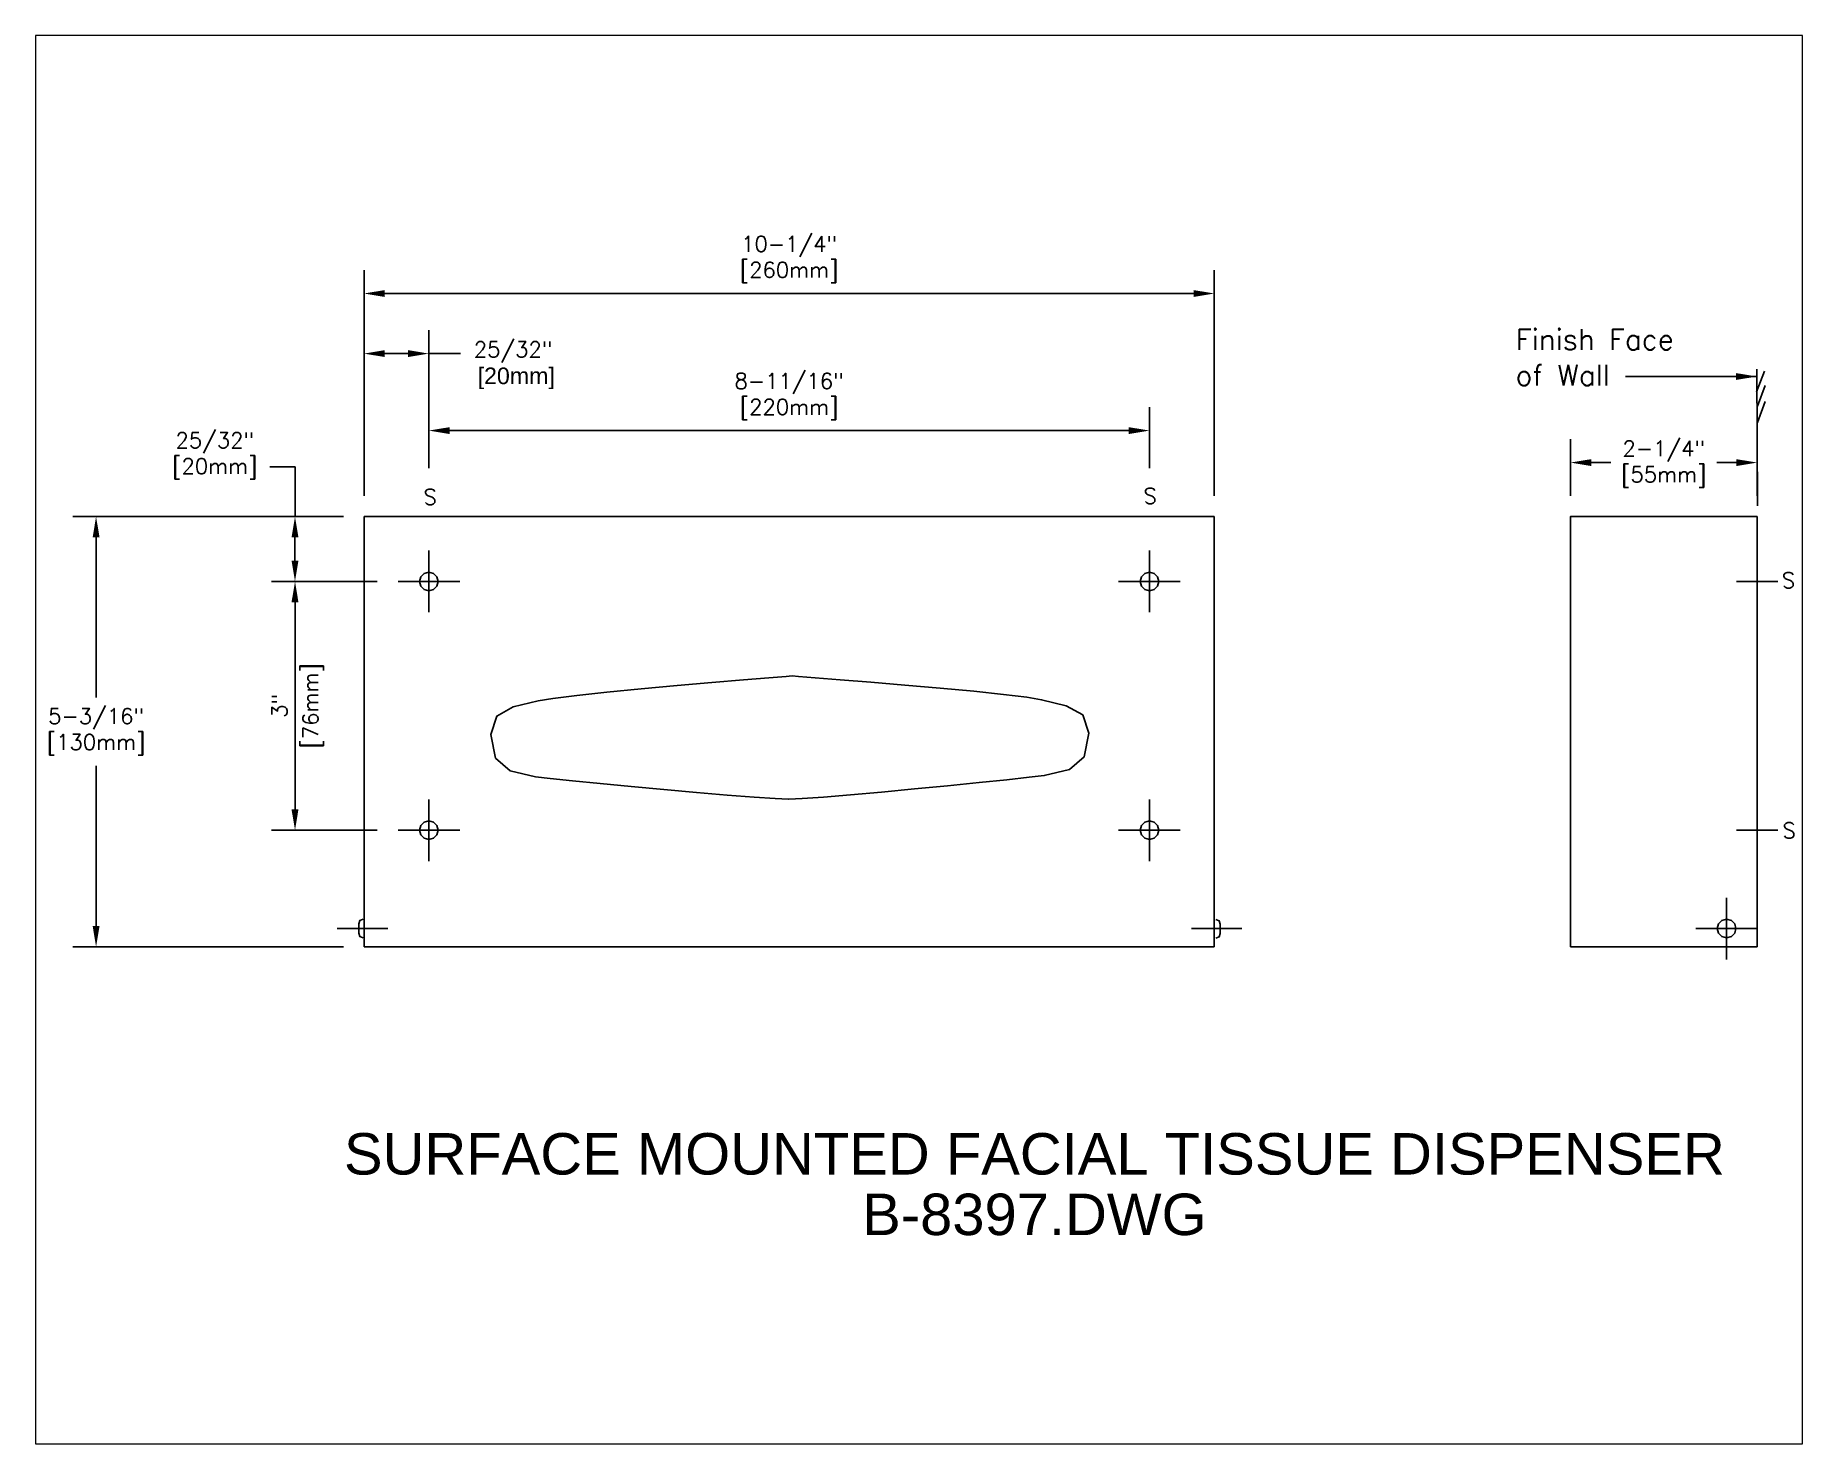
# Paper-space layout 'Layout1' of a CAD drawing. Extents: x 1.03 to 9.23, y 0.82 to 7.36.
# The model-space entities are those that its viewports show. They can reach past a viewport. Long polylines and large blocks are cut down to what shows.
import ezdxf
from ezdxf.enums import TextEntityAlignment as Align

# ---------------------------------------------------------------- set-up
doc = ezdxf.new("R2010")
doc.units = 0
doc.header["$MEASUREMENT"] = 0
doc.header["$PDMODE"] = 35
doc.header["$PDSIZE"] = 0.000315
doc.linetypes.add('CENTER2', pattern=[1.125, 0.75, -0.125, 0.125, -0.125])
doc.layers.get('0').update_dxf_attribs({"linetype": 'CONTINUOUS'})
doc.layers.get('DEFPOINTS').update_dxf_attribs({"linetype": 'CONTINUOUS'})
for name, color, linetype in [('DETAIL', 4, 'CONTINUOUS'), ('DIM', 1, 'CONTINUOUS'), ('TEXT', 2, 'CONTINUOUS')]:
    doc.layers.add(name, color=color, linetype=linetype)
doc.styles.add('ARIAL_5', font='arial.ttf', dxfattribs={"height": 5})
doc.styles.add('DIM_S_8', font='simplex.shx', dxfattribs={"height": 0.1875})
doc.dimstyles.new('DIM_S_7', dxfattribs={"dimtxt": 0.12, "dimasz": 0.25, "dimexe": 0.28125, "dimexo": 0.25, "dimgap": 0.09375, "dimtad": 1, "dimtih": 1, "dimtoh": 1, "dimdec": 4, "dimrnd": 0.0625, "dimzin": 0, "dimtxsty": 'DIM_S_8', "dimcen": 0.09375, "dimaunit": 1, "dimazin": 3, "dimtfac": 1, "dimtdec": 4, "dimtofl": 0, "dimtmove": 0, "dimatfit": 3, "dimtolj": 1, "dimtzin": 0})

# ---------------------------------------------------------------- blocks, each defined once
blk = doc.blocks.new('TBLK_TX')
blk = doc.blocks.new('*D1')
at = {"color": 0, "linetype": 'BYBLOCK'}
for p, q in [((16.659, 33.284), (16.659, 36.006)), ((26.909, 33.284), (26.909, 36.006)), ((16.909, 35.725), (26.659, 35.725))]:
    blk.add_line(p, q, dxfattribs=at)
for points in [[(16.909, 35.766), (16.909, 35.683), (16.659, 35.725)], [(26.659, 35.766), (26.659, 35.683), (26.909, 35.725)]]:
    blk.add_solid(points, dxfattribs=at)
at = {"layer": 'DEFPOINTS', "color": 0, "linetype": 'BYBLOCK'}
for p in [(26.909, 35.725), (16.659, 33.034), (26.909, 33.034)]:
    blk.add_point(p, dxfattribs=at)
at = {"color": 0, "linetype": 'BYBLOCK', "insert": (21.784, 36.135), "char_height": 0.1875, "attachment_point": 5, "style": 'DIM_S_8'}
blk.add_mtext('\\A1;10-1/4"\\P[260mm]', dxfattribs=at)
blk = doc.blocks.new('*D2')
at = {"color": 0, "linetype": 'BYBLOCK'}
for p, q in [((16.409, 33.034), (13.147, 33.034)), ((13.428, 32.784), (13.428, 30.851)), ((13.428, 28.096), (13.428, 30.029)), ((16.409, 27.846), (13.147, 27.846))]:
    blk.add_line(p, q, dxfattribs=at)
for points in [[(13.387, 32.784), (13.47, 32.784), (13.428, 33.034)], [(13.387, 28.096), (13.47, 28.096), (13.428, 27.846)]]:
    blk.add_solid(points, dxfattribs=at)
at = {"layer": 'DEFPOINTS', "color": 0, "linetype": 'BYBLOCK'}
for p in [(16.659, 33.034), (13.428, 27.846), (16.659, 27.846)]:
    blk.add_point(p, dxfattribs=at)
at = {"color": 0, "linetype": 'BYBLOCK', "insert": (13.428, 30.44), "char_height": 0.1875, "attachment_point": 5, "style": 'DIM_S_8'}
blk.add_mtext('\\A1;5-3/16"\\P[130mm]', dxfattribs=at)
blk = doc.blocks.new('*D3')
at = {"color": 0, "linetype": 'BYBLOCK'}
for p, q in [((16.409, 33.034), (15.545, 33.034)), ((15.826, 32.784), (15.826, 32.503)), ((16.818, 32.253), (15.545, 32.253))]:
    blk.add_line(p, q, dxfattribs=at)
for points in [[(15.785, 32.784), (15.868, 32.784), (15.826, 33.034)], [(15.785, 32.503), (15.868, 32.503), (15.826, 32.253)]]:
    blk.add_solid(points, dxfattribs=at)
at = {"layer": 'DEFPOINTS', "color": 0, "linetype": 'BYBLOCK'}
for p in [(16.659, 33.034), (15.826, 32.253), (17.068, 32.253)]:
    blk.add_point(p, dxfattribs=at)
at = {"color": 0, "linetype": 'BYBLOCK', "insert": (14.86, 33.767), "char_height": 0.1875, "attachment_point": 5, "style": 'DIM_S_8'}
blk.add_mtext('\\A1;25/32"\\P[20mm]', dxfattribs=at)
blk = doc.blocks.new('*D4')
at = {"color": 0, "linetype": 'BYBLOCK'}
for p, q in [((14.392, 43.494), (13.119, 43.494)), ((13.401, 43.244), (13.401, 40.744)), ((14.392, 40.494), (13.119, 40.494))]:
    blk.add_line(p, q, dxfattribs=at)
for points in [[(13.359, 43.244), (13.442, 43.244), (13.401, 43.494)], [(13.359, 40.744), (13.442, 40.744), (13.401, 40.494)]]:
    blk.add_solid(points, dxfattribs=at)
at = {"layer": 'DEFPOINTS', "color": 0, "linetype": 'BYBLOCK'}
for p in [(14.642, 43.494), (13.401, 40.494), (14.642, 40.494)]:
    blk.add_point(p, dxfattribs=at)
at = {"color": 0, "linetype": 'BYBLOCK', "char_height": 0.1875, "rotation": 90, "style": 'DIM_S_8'}
for s, insert, attachment_point in [('\\A1;[76mm]', (13.494, 41.994), 2), ('\\A1;3"', (13.307, 41.994), 8)]:
    blk.add_mtext(s, dxfattribs=dict(at, insert=insert, attachment_point=attachment_point))
blk = doc.blocks.new('*D10')
at = {"layer": 'DEFPOINTS', "color": 0, "linetype": 'CONTINUOUS'}
for p in [(13.324, 10.642), (4.636, 9.94), (13.324, 9.94)]:
    blk.add_point(p, dxfattribs=at)
at = {"layer": 'DIM', "color": 0, "linetype": 'CONTINUOUS'}
for p, q in [((4.636, 10.19), (4.636, 10.923)), ((13.324, 10.19), (13.324, 10.923)), ((4.886, 10.642), (13.074, 10.642))]:
    blk.add_line(p, q, dxfattribs=at)
for points in [[(4.886, 10.683), (4.886, 10.6), (4.636, 10.642)], [(13.074, 10.683), (13.074, 10.6), (13.324, 10.642)]]:
    blk.add_solid(points, dxfattribs=at)
at = {"layer": 'DIM', "color": 0, "linetype": 'CONTINUOUS', "insert": (8.98, 11.052), "char_height": 0.1875, "attachment_point": 5, "style": 'DIM_S_8'}
blk.add_mtext('\\A1;8-11/16"\\P[220mm]', dxfattribs=at)
blk = doc.blocks.new('*D6')
at = {"color": 0, "linetype": 'BYBLOCK'}
for p, q in [((31.203, 33.284), (31.203, 33.967)), ((33.453, 33.284), (33.453, 33.967)), ((31.453, 33.686), (31.69, 33.686)), ((33.203, 33.686), (32.966, 33.686))]:
    blk.add_line(p, q, dxfattribs=at)
for points in [[(31.453, 33.727), (31.453, 33.644), (31.203, 33.686)], [(33.203, 33.727), (33.203, 33.644), (33.453, 33.686)]]:
    blk.add_solid(points, dxfattribs=at)
at = {"layer": 'DEFPOINTS', "color": 0, "linetype": 'BYBLOCK'}
for p in [(33.453, 33.686), (31.203, 33.034), (33.453, 33.034)]:
    blk.add_point(p, dxfattribs=at)
at = {"color": 0, "linetype": 'BYBLOCK', "insert": (32.328, 33.668), "char_height": 0.1875, "attachment_point": 5, "style": 'DIM_S_8'}
blk.add_mtext('\\A1;2-1/4"\\P[55mm]', dxfattribs=at)
blk = doc.blocks.new('*D11')
at = {"layer": 'DEFPOINTS', "color": 0, "linetype": 'CONTINUOUS'}
for p in [(3.855, 11.57), (3.855, 10.129), (4.636, 10.19)]:
    blk.add_point(p, dxfattribs=at)
at = {"layer": 'DIM', "color": 0, "linetype": 'CONTINUOUS'}
for p, q in [((3.855, 10.379), (3.855, 11.852)), ((4.636, 10.44), (4.636, 11.852)), ((4.386, 11.57), (4.105, 11.57))]:
    blk.add_line(p, q, dxfattribs=at)
for points in [[(4.105, 11.612), (4.105, 11.529), (3.855, 11.57)], [(4.386, 11.612), (4.386, 11.529), (4.636, 11.57)]]:
    blk.add_solid(points, dxfattribs=at)
at = {"layer": 'DIM', "color": 0, "linetype": 'CONTINUOUS', "insert": (5.651, 11.428), "char_height": 0.1875, "attachment_point": 5, "style": 'DIM_S_8'}
blk.add_mtext('\\A1;25/32"\\P{\\fArial|b0|i0|c0|p34;\\H1.0667x; [20mm]}', dxfattribs=at)

msp = doc.modelspace()

# ---------------------------------------------------------------- linework, layer by layer
at = {"layer": 'DETAIL'}
for p, q in [((14.1052, 9.60396), (3.85512, 9.60396)), ((3.85512, 9.60396), (3.85512, 4.41646)), ((14.1052, 4.41646), (14.1052, 9.60396)), ((14.1052, 4.41646), (3.85512, 4.41646))]:
    msp.add_line(p, q, dxfattribs=at)
at = {"layer": 'DETAIL', "linetype": 'CENTER2', "ltscale": 0.25}
for p, q in [((4.63637, 9.19453), (4.63637, 8.45082)), ((13.32387, 9.19453), (13.32387, 8.45082)), ((5.00826, 8.82271), (4.26455, 8.82271)), ((13.69576, 8.82271), (12.95205, 8.82271)), ((20.39943, 8.82271), (20.89943, 8.82271)), ((4.63637, 6.19453), (4.63637, 5.45082)), ((13.32387, 6.19453), (13.32387, 5.45082)), ((5.00826, 5.82271), (4.26455, 5.82271)), ((13.69576, 5.82271), (12.95205, 5.82271)), ((20.39943, 5.82271), (20.89943, 5.82271))]:
    msp.add_line(p, q, dxfattribs=at)
at = {"layer": 'DETAIL', "linetype": 'CENTER2', "ltscale": 0.75}
for p, q in [((20.28184, 5.00907), (20.28184, 4.26534)), ((19.90994, 4.63723), (20.65369, 4.63723))]:
    msp.add_line(p, q, dxfattribs=at)
at = {"layer": 'DETAIL'}
for points in [[(20.73719, 11.35999), (20.64253, 11.10775)], [(20.65341, 9.73403), (20.64549, 11.38069)], [(20.748, 11.18659), (20.65341, 10.93429)], [(20.74701, 10.99244), (20.65242, 10.74014)], [(3.79202, 4.63723), (3.79212, 4.69419), (3.80416, 4.73468), (3.8458, 4.75009)], [(14.17613, 4.63328), (14.17605, 4.69023), (14.16403, 4.73072), (14.12239, 4.74613)], [(3.8458, 4.52431), (3.80416, 4.53972), (3.79212, 4.58022), (3.79202, 4.63723)], [(14.12239, 4.5204), (14.16403, 4.53581), (14.17605, 4.57631), (14.17613, 4.63328)]]:
    msp.add_lwpolyline(points, dxfattribs=at)
for points in [[(18.39943, 4.41646), (20.64943, 4.41646), (20.64943, 9.60396), (18.39943, 9.60396)], [(4.63637, 8.70979), (4.69338, 8.7252), (4.73388, 8.7657), (4.74929, 8.82271), (4.73388, 8.87968), (4.69338, 8.92016), (4.63637, 8.93557), (4.57941, 8.92016), (4.53892, 8.87968), (4.52351, 8.82271), (4.53892, 8.7657), (4.57941, 8.7252)], [(13.32387, 8.70979), (13.38088, 8.7252), (13.42138, 8.7657), (13.43679, 8.82271), (13.42138, 8.87968), (13.38088, 8.92016), (13.32387, 8.93557), (13.26691, 8.92016), (13.22642, 8.87968), (13.21101, 8.82271), (13.22642, 8.7657), (13.26691, 8.7252)], [(8.97425, 6.19823), (9.13712, 6.20471), (9.39294, 6.22252), (9.71896, 6.24924), (10.09243, 6.28244), (10.49059, 6.3197), (10.89067, 6.3586), (11.26993, 6.39671), (11.6056, 6.4316), (11.87493, 6.46085), (12.05516, 6.48204), (12.35886, 6.55331), (12.53466, 6.70645), (12.59132, 6.99251), (12.51948, 7.21333), (12.32149, 7.32357), (12.02365, 7.39658), (11.84616, 7.42627), (11.56356, 7.46057), (11.205, 7.49766), (10.79964, 7.53571), (10.37663, 7.57291), (9.96515, 7.60744), (9.59435, 7.63746), (9.29339, 7.66116), (9.09143, 7.67672), (9.01763, 7.68231), (8.94217, 7.67633), (8.73571, 7.65973), (8.42812, 7.63448), (8.04927, 7.60258), (7.62903, 7.56602), (7.19726, 7.52677), (6.78385, 7.48683), (6.41866, 7.44819), (6.13155, 7.41283), (5.95241, 7.38274), (5.65457, 7.30975), (5.45658, 7.19953), (5.38473, 6.97873), (5.44139, 6.69264), (5.6172, 6.53949), (5.9209, 6.46826), (6.1003, 6.44746), (6.36738, 6.41926), (6.69974, 6.38591), (7.07497, 6.34967), (7.47069, 6.31281), (7.86447, 6.27759), (8.23392, 6.24626), (8.55663, 6.22108), (8.81022, 6.20432), (8.97227, 6.19823)], [(4.63637, 5.70979), (4.69338, 5.7252), (4.73388, 5.7657), (4.74929, 5.82271), (4.73388, 5.87968), (4.69338, 5.92016), (4.63637, 5.93557), (4.57941, 5.92016), (4.53892, 5.87968), (4.52351, 5.82271), (4.53892, 5.7657), (4.57941, 5.7252)], [(13.32387, 5.70979), (13.38088, 5.7252), (13.42138, 5.7657), (13.43679, 5.82271), (13.42138, 5.87968), (13.38088, 5.92016), (13.32387, 5.93557), (13.26691, 5.92016), (13.22642, 5.87968), (13.21101, 5.82271), (13.22642, 5.7657), (13.26691, 5.7252)], [(20.28184, 4.75009), (20.22483, 4.73468), (20.18433, 4.69419), (20.16892, 4.63723), (20.18433, 4.58023), (20.22483, 4.53972), (20.28184, 4.52431), (20.33881, 4.53972), (20.3793, 4.58023), (20.39471, 4.63723), (20.3793, 4.69419), (20.33881, 4.73468)]]:
    msp.add_lwpolyline(points, close=True, dxfattribs=at)
at = {"layer": 'DETAIL', "linetype": 'CENTER2', "ltscale": 0.25}
for points in [[(3.5328, 4.63624), (4.13997, 4.63624)], [(13.8302, 4.63723), (14.43732, 4.63723)]]:
    msp.add_lwpolyline(points, dxfattribs=at)
at = {"layer": 'DIM', "linetype": 'CONTINUOUS'}
for p, q in [((4.63637, 11.5703), (5.01967, 11.5703)), ((3.02277, 10.20497), (2.71762, 10.20497)), ((3.02277, 9.60396), (3.02277, 10.20497))]:
    msp.add_line(p, q, dxfattribs=at)

# ---------------------------------------------------------------- block references
at = {"layer": 'TEXT', "linetype": 'CONTINUOUS'}
ref = msp.add_blockref('TBLK_TX', (11.93663, 1.66981), dxfattribs=dict(at, xscale=0.1, yscale=0.1, zscale=0.1))
ref.add_attrib('TITLE', 'SURFACE MOUNTED FACIAL TISSUE DISPENSER', dxfattribs={"layer": '0', "height": 0.5, "style": 'ARIAL_5'}).set_placement((11.93663, 1.66981), align=Align.CENTER)
ref.add_attrib('DWG_NAME', 'B-8397.DWG', dxfattribs={"layer": '0', "height": 0.5, "style": 'ARIAL_5'}).set_placement((11.93663, 0.94005), align=Align.CENTER)

# ---------------------------------------------------------------- texts
at = {"layer": 'DIM', "linetype": 'CONTINUOUS', "style": 'DIM_S_8'}
for s, height, p in [('Finish Face', 0.25, (17.73749, 11.61592)), ('of Wall', 0.25, (17.73749, 11.18465)), ('S', 0.1875, (4.57237, 9.74817)), ('S', 0.1875, (13.25346, 9.75997)), ('S', 0.1875, (20.9492, 8.7428)), ('S', 0.1875, (20.95708, 5.72662))]:
    msp.add_text(s, height=height, dxfattribs=at).set_placement(p)

# ---------------------------------------------------------------- dimensions: what is measured, and where the dimension line sits
at = {"layer": 'DIM', "linetype": 'CONTINUOUS'}
dim = msp.add_linear_dim(base=(14.1052, 12.29473), p1=(3.85512, 9.60396), p2=(14.1052, 9.60396), text='10-1/4"\\P[260mm]', dimstyle='DIM_S_7', override={"dimpost": '\\X'}, dxfattribs=at)
dim.commit()
dim.dimension.update_dxf_attribs({"geometry": '*D1', "text_midpoint": (8.98016, 12.70544), "insert": (-12.80359, -23.42986)})
dim = msp.add_linear_dim(base=(3.85512, 11.5703), p1=(4.63637, 10.19), p2=(3.85512, 10.12866), text='25/32"\\P{\\fArial|b0|i0|c0|p34;\\H1.0667x; [20mm]}', dimstyle='DIM_S_7', override={"dimpost": '\\X'}, dxfattribs=at)
dim.commit()
dim.dimension.update_dxf_attribs({"geometry": '*D11', "text_midpoint": (5.65084, 11.42795), "dimtype": 160})
dim = msp.add_linear_dim(base=(13.32387, 10.64154), p1=(4.63637, 9.94), p2=(13.32387, 9.94), text='8-11/16"\\P[220mm]', dimstyle='DIM_S_7', override={"dimpost": '\\X'}, dxfattribs=at)
dim.commit()
dim.dimension.update_dxf_attribs({"geometry": '*D10', "text_midpoint": (8.98012, 11.05225)})
dim = msp.add_linear_dim(base=(3.02277, 8.82271), p1=(3.85512, 9.60396), p2=(4.26455, 8.82271), angle=90, text='25/32"\\P[20mm]', dimstyle='DIM_S_7', override={"dimpost": '\\X'}, dxfattribs=at)
dim.commit()
dim.dimension.update_dxf_attribs({"geometry": '*D3', "text_midpoint": (2.05626, 10.33745), "dimtype": 160, "insert": (-12.80359, -23.42986)})
dim = msp.add_linear_dim(base=(20.64943, 10.25579), p1=(18.39943, 9.60396), p2=(20.64943, 9.60396), text='2-1/4"\\P[55mm]', dimstyle='DIM_S_7', override={"dimpost": '\\X'}, dxfattribs=at)
dim.commit()
dim.dimension.update_dxf_attribs({"geometry": '*D6', "text_midpoint": (19.52443, 10.23809), "dimtype": 160, "insert": (-12.80359, -23.42986)})
dim = msp.add_linear_dim(base=(0.62469, 4.41646), p1=(3.85512, 9.60396), p2=(3.85512, 4.41646), angle=90, text='5-3/16"\\P[130mm]', dimstyle='DIM_S_7', override={"dimpost": '\\X'}, dxfattribs=at)
dim.commit()
dim.dimension.update_dxf_attribs({"geometry": '*D2', "text_midpoint": (0.62469, 7.01021), "insert": (-12.80359, -23.42986)})
dim = msp.add_linear_dim(base=(3.02277, 5.82271), p1=(4.26455, 8.82271), p2=(4.26455, 5.82271), angle=90, dimstyle='DIM_S_7', override={"dimpost": '\\X'}, dxfattribs=at)
dim.commit()
dim.dimension.update_dxf_attribs({"geometry": '*D4', "text_midpoint": (3.02277, 7.32271), "insert": (-10.37794, -34.67154)})

# ---------------------------------------------------------------- leaders
msp.add_leader([(20.64625, 11.29385), (19.06392, 11.29385)], dimstyle='DIM_S_7', dxfattribs=at)

psp = doc.layouts.get("Layout1")

# ---------------------------------------------------------------- viewports
at = {"layer": '0', "linetype": 'CONTINUOUS'}
psp.add_viewport(center=(5.1294, 4.0887), size=(8.207, 6.542), view_center_point=(10.54549, 6.91636), view_height=16.9836102, dxfattribs=at)

doc.saveas('drawing.dxf')
